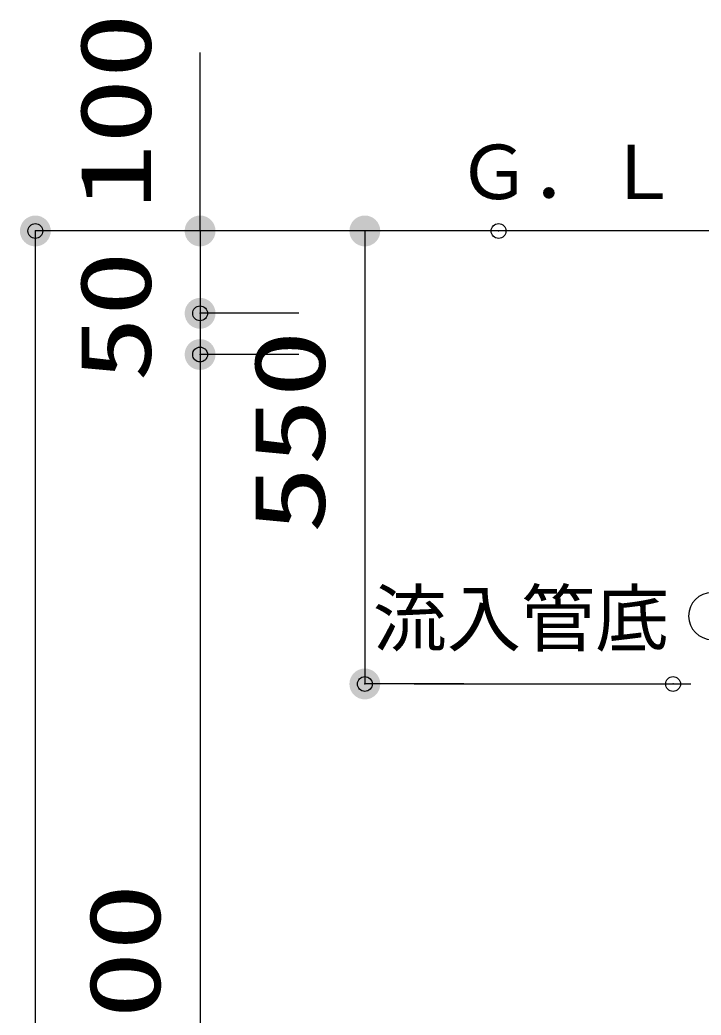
# Model space of a CAD drawing. Units: millimetres, scale not verified. Extents: x -9571 to 7747, y -6704 to 5373.
# Drawn here: x -7190 to -6363, y -2286 to -1078 of the extents above; entities that cross this region are included whole.
import ezdxf
from ezdxf.enums import TextEntityAlignment as Align

# ---------------------------------------------------------------- set-up
doc = ezdxf.new("R2010")
doc.units = ezdxf.units.MM
doc.header["$LTSCALE"] = 30
doc.header["$PDMODE"] = 32
doc.header["$PDSIZE"] = 18
for name, color, linetype, lineweight in [('0-1_00クル-フ-0躯体', 3, 'Continuous', 25), ('0-2_00クル-フ-1機器', 2, 'Continuous', 25), ('0-6_00クル-フ-6寸法', 7, 'Continuous', 25)]:
    doc.layers.add(name, color=color, linetype=linetype, lineweight=lineweight)
doc.styles.add('MS Gothic', font='')
doc.styles.add('ＭＳ ゴシック', font='')
doc.styles.get('MS Gothic').set_extended_font_data('MS Gothic')
doc.styles.get('ＭＳ ゴシック').set_extended_font_data('MS Gothic')

msp = doc.modelspace()

# ---------------------------------------------------------------- linework, layer by layer
at = {"layer": '0-1_00クル-フ-0躯体'}
msp.add_arc((-6349.97, -1801.49), 28.5, 90, 270, dxfattribs=at)
at = {"layer": '0-2_00クル-フ-1機器'}
msp.add_line((-3715.62, -1333.99), (-7093.44, -1333.99), dxfattribs=at)
at = {"layer": '0-6_00クル-フ-6寸法', "color": 4}
for p, q in [((-6971.49, -1333.99), (-6971.49, -1117.27)), ((-7051.49, -1333.99), (-7171.49, -1333.99)), ((-7171.49, -3433.99), (-7171.49, -1333.99)), ((-6851.49, -1333.99), (-6971.49, -1333.99)), ((-6971.49, -1333.99), (-6971.49, -1433.99)), ((-6729.18, -1333.99), (-6771.49, -1333.99)), ((-6771.49, -1333.99), (-6771.49, -1883.99)), ((-6851.49, -1433.99), (-6971.49, -1433.99)), ((-6851.49, -1433.99), (-6971.49, -1433.99)), ((-6971.49, -1433.99), (-6971.49, -1483.99)), ((-6851.49, -1483.99), (-6971.49, -1483.99)), ((-6851.49, -1483.99), (-6971.49, -1483.99)), ((-6971.49, -1483.99), (-6971.49, -3183.99)), ((-6651.49, -1883.99), (-6771.49, -1883.99)), ((-6711.49, -1883.99), (-6375.63, -1883.99))]:
    msp.add_line(p, q, dxfattribs=at)
for p in [(-7171.49, -1333.99), (-6609.18, -1333.99), (-6971.49, -1433.99), (-6971.49, -1483.99), (-6771.49, -1883.99), (-6397.28, -1883.99)]:
    msp.add_point(p, dxfattribs=at)
at = {"layer": '0-6_00クル-フ-6寸法'}
for points in [[(-7178.66, -1316.67), (-7171.49, -1333.99), (-7181.91, -1318.4)], [(-7175.15, -1315.6), (-7171.49, -1333.99), (-7178.66, -1316.67)], [(-7171.49, -1315.24), (-7171.49, -1333.99), (-7175.15, -1315.6)], [(-7167.83, -1315.6), (-7171.49, -1333.99), (-7171.49, -1315.24)], [(-7164.31, -1316.67), (-7171.49, -1333.99), (-7167.83, -1315.6)], [(-7161.07, -1318.4), (-7171.49, -1333.99), (-7164.31, -1316.67)], [(-6978.66, -1316.67), (-6971.49, -1333.99), (-6981.91, -1318.4)], [(-6975.15, -1315.6), (-6971.49, -1333.99), (-6978.66, -1316.67)], [(-6971.49, -1315.24), (-6971.49, -1333.99), (-6975.15, -1315.6)], [(-6967.83, -1315.6), (-6971.49, -1333.99), (-6971.49, -1315.24)], [(-6964.31, -1316.67), (-6971.49, -1333.99), (-6967.83, -1315.6)], [(-6961.07, -1318.4), (-6971.49, -1333.99), (-6964.31, -1316.67)], [(-6778.66, -1316.67), (-6771.49, -1333.99), (-6781.91, -1318.4)], [(-6775.15, -1315.6), (-6771.49, -1333.99), (-6778.66, -1316.67)], [(-6771.49, -1315.24), (-6771.49, -1333.99), (-6775.15, -1315.6)], [(-6767.83, -1315.6), (-6771.49, -1333.99), (-6771.49, -1315.24)], [(-6764.31, -1316.67), (-6771.49, -1333.99), (-6767.83, -1315.6)], [(-6761.07, -1318.4), (-6771.49, -1333.99), (-6764.31, -1316.67)], [(-7188.81, -1326.81), (-7171.49, -1333.99), (-7189.88, -1330.33)], [(-7187.08, -1323.57), (-7171.49, -1333.99), (-7188.81, -1326.81)], [(-7184.75, -1320.73), (-7171.49, -1333.99), (-7187.08, -1323.57)], [(-7181.91, -1318.4), (-7171.49, -1333.99), (-7184.75, -1320.73)], [(-7158.23, -1320.73), (-7171.49, -1333.99), (-7161.07, -1318.4)], [(-7155.9, -1323.57), (-7171.49, -1333.99), (-7158.23, -1320.73)], [(-7154.17, -1326.81), (-7171.49, -1333.99), (-7155.9, -1323.57)], [(-7153.1, -1330.33), (-7171.49, -1333.99), (-7154.17, -1326.81)], [(-6988.81, -1326.81), (-6971.49, -1333.99), (-6989.88, -1330.33)], [(-6987.08, -1323.57), (-6971.49, -1333.99), (-6988.81, -1326.81)], [(-6984.75, -1320.73), (-6971.49, -1333.99), (-6987.08, -1323.57)], [(-6981.91, -1318.4), (-6971.49, -1333.99), (-6984.75, -1320.73)], [(-6958.23, -1320.73), (-6971.49, -1333.99), (-6961.07, -1318.4)], [(-6955.9, -1323.57), (-6971.49, -1333.99), (-6958.23, -1320.73)], [(-6954.17, -1326.81), (-6971.49, -1333.99), (-6955.9, -1323.57)], [(-6953.1, -1330.33), (-6971.49, -1333.99), (-6954.17, -1326.81)], [(-6788.81, -1326.81), (-6771.49, -1333.99), (-6789.88, -1330.33)], [(-6787.08, -1323.57), (-6771.49, -1333.99), (-6788.81, -1326.81)], [(-6784.75, -1320.73), (-6771.49, -1333.99), (-6787.08, -1323.57)], [(-6781.91, -1318.4), (-6771.49, -1333.99), (-6784.75, -1320.73)], [(-6758.23, -1320.73), (-6771.49, -1333.99), (-6761.07, -1318.4)], [(-6755.9, -1323.57), (-6771.49, -1333.99), (-6758.23, -1320.73)], [(-6754.17, -1326.81), (-6771.49, -1333.99), (-6755.9, -1323.57)], [(-6753.1, -1330.33), (-6771.49, -1333.99), (-6754.17, -1326.81)], [(-7189.88, -1330.33), (-7171.49, -1333.99), (-7190.24, -1333.99)], [(-7190.24, -1333.99), (-7171.49, -1333.99), (-7189.88, -1337.65)], [(-7189.88, -1337.65), (-7171.49, -1333.99), (-7188.81, -1341.16)], [(-7188.81, -1341.16), (-7171.49, -1333.99), (-7187.08, -1344.41)], [(-7187.08, -1344.41), (-7171.49, -1333.99), (-7184.75, -1347.25)], [(-7184.75, -1347.25), (-7171.49, -1333.99), (-7181.91, -1349.58)], [(-7181.91, -1349.58), (-7171.49, -1333.99), (-7178.66, -1351.31)], [(-7178.66, -1351.31), (-7171.49, -1333.99), (-7175.15, -1352.38)], [(-7175.15, -1352.38), (-7171.49, -1333.99), (-7171.49, -1352.74)], [(-7152.74, -1333.99), (-7171.49, -1333.99), (-7153.1, -1330.33)], [(-7171.49, -1352.74), (-7171.49, -1333.99), (-7167.83, -1352.38)], [(-7167.83, -1352.38), (-7171.49, -1333.99), (-7164.31, -1351.31)], [(-7164.31, -1351.31), (-7171.49, -1333.99), (-7161.07, -1349.58)], [(-7161.07, -1349.58), (-7171.49, -1333.99), (-7158.23, -1347.25)], [(-7158.23, -1347.25), (-7171.49, -1333.99), (-7155.9, -1344.41)], [(-7155.9, -1344.41), (-7171.49, -1333.99), (-7154.17, -1341.16)], [(-7154.17, -1341.16), (-7171.49, -1333.99), (-7153.1, -1337.65)], [(-7153.1, -1337.65), (-7171.49, -1333.99), (-7152.74, -1333.99)], [(-6989.88, -1330.33), (-6971.49, -1333.99), (-6990.24, -1333.99)], [(-6990.24, -1333.99), (-6971.49, -1333.99), (-6989.88, -1337.65)], [(-6989.88, -1337.65), (-6971.49, -1333.99), (-6988.81, -1341.16)], [(-6988.81, -1341.16), (-6971.49, -1333.99), (-6987.08, -1344.41)], [(-6987.08, -1344.41), (-6971.49, -1333.99), (-6984.75, -1347.25)], [(-6984.75, -1347.25), (-6971.49, -1333.99), (-6981.91, -1349.58)], [(-6981.91, -1349.58), (-6971.49, -1333.99), (-6978.66, -1351.31)], [(-6978.66, -1351.31), (-6971.49, -1333.99), (-6975.15, -1352.38)], [(-6975.15, -1352.38), (-6971.49, -1333.99), (-6971.49, -1352.74)], [(-6952.74, -1333.99), (-6971.49, -1333.99), (-6953.1, -1330.33)], [(-6971.49, -1352.74), (-6971.49, -1333.99), (-6967.83, -1352.38)], [(-6967.83, -1352.38), (-6971.49, -1333.99), (-6964.31, -1351.31)], [(-6964.31, -1351.31), (-6971.49, -1333.99), (-6961.07, -1349.58)], [(-6961.07, -1349.58), (-6971.49, -1333.99), (-6958.23, -1347.25)], [(-6958.23, -1347.25), (-6971.49, -1333.99), (-6955.9, -1344.41)], [(-6955.9, -1344.41), (-6971.49, -1333.99), (-6954.17, -1341.16)], [(-6954.17, -1341.16), (-6971.49, -1333.99), (-6953.1, -1337.65)], [(-6953.1, -1337.65), (-6971.49, -1333.99), (-6952.74, -1333.99)], [(-6789.88, -1330.33), (-6771.49, -1333.99), (-6790.24, -1333.99)], [(-6790.24, -1333.99), (-6771.49, -1333.99), (-6789.88, -1337.65)], [(-6789.88, -1337.65), (-6771.49, -1333.99), (-6788.81, -1341.16)], [(-6788.81, -1341.16), (-6771.49, -1333.99), (-6787.08, -1344.41)], [(-6787.08, -1344.41), (-6771.49, -1333.99), (-6784.75, -1347.25)], [(-6784.75, -1347.25), (-6771.49, -1333.99), (-6781.91, -1349.58)], [(-6781.91, -1349.58), (-6771.49, -1333.99), (-6778.66, -1351.31)], [(-6778.66, -1351.31), (-6771.49, -1333.99), (-6775.15, -1352.38)], [(-6775.15, -1352.38), (-6771.49, -1333.99), (-6771.49, -1352.74)], [(-6752.74, -1333.99), (-6771.49, -1333.99), (-6753.1, -1330.33)], [(-6771.49, -1352.74), (-6771.49, -1333.99), (-6767.83, -1352.38)], [(-6767.83, -1352.38), (-6771.49, -1333.99), (-6764.31, -1351.31)], [(-6764.31, -1351.31), (-6771.49, -1333.99), (-6761.07, -1349.58)], [(-6761.07, -1349.58), (-6771.49, -1333.99), (-6758.23, -1347.25)], [(-6758.23, -1347.25), (-6771.49, -1333.99), (-6755.9, -1344.41)], [(-6755.9, -1344.41), (-6771.49, -1333.99), (-6754.17, -1341.16)], [(-6754.17, -1341.16), (-6771.49, -1333.99), (-6753.1, -1337.65)], [(-6753.1, -1337.65), (-6771.49, -1333.99), (-6752.74, -1333.99)], [(-6987.08, -1423.57), (-6971.49, -1433.99), (-6988.81, -1426.81)], [(-6987.08, -1423.57), (-6971.49, -1433.99), (-6988.81, -1426.81)], [(-6984.75, -1420.73), (-6971.49, -1433.99), (-6987.08, -1423.57)], [(-6984.75, -1420.73), (-6971.49, -1433.99), (-6987.08, -1423.57)], [(-6981.91, -1418.4), (-6971.49, -1433.99), (-6984.75, -1420.73)], [(-6981.91, -1418.4), (-6971.49, -1433.99), (-6984.75, -1420.73)], [(-6978.66, -1416.67), (-6971.49, -1433.99), (-6981.91, -1418.4)], [(-6978.66, -1416.67), (-6971.49, -1433.99), (-6981.91, -1418.4)], [(-6975.15, -1415.6), (-6971.49, -1433.99), (-6978.66, -1416.67)], [(-6975.15, -1415.6), (-6971.49, -1433.99), (-6978.66, -1416.67)], [(-6971.49, -1415.24), (-6971.49, -1433.99), (-6975.15, -1415.6)], [(-6971.49, -1415.24), (-6971.49, -1433.99), (-6975.15, -1415.6)], [(-6967.83, -1415.6), (-6971.49, -1433.99), (-6971.49, -1415.24)], [(-6967.83, -1415.6), (-6971.49, -1433.99), (-6971.49, -1415.24)], [(-6964.31, -1416.67), (-6971.49, -1433.99), (-6967.83, -1415.6)], [(-6964.31, -1416.67), (-6971.49, -1433.99), (-6967.83, -1415.6)], [(-6961.07, -1418.4), (-6971.49, -1433.99), (-6964.31, -1416.67)], [(-6961.07, -1418.4), (-6971.49, -1433.99), (-6964.31, -1416.67)], [(-6958.23, -1420.73), (-6971.49, -1433.99), (-6961.07, -1418.4)], [(-6958.23, -1420.73), (-6971.49, -1433.99), (-6961.07, -1418.4)], [(-6955.9, -1423.57), (-6971.49, -1433.99), (-6958.23, -1420.73)], [(-6955.9, -1423.57), (-6971.49, -1433.99), (-6958.23, -1420.73)], [(-6954.17, -1426.81), (-6971.49, -1433.99), (-6955.9, -1423.57)], [(-6954.17, -1426.81), (-6971.49, -1433.99), (-6955.9, -1423.57)], [(-6989.88, -1430.33), (-6971.49, -1433.99), (-6990.24, -1433.99)], [(-6989.88, -1430.33), (-6971.49, -1433.99), (-6990.24, -1433.99)], [(-6990.24, -1433.99), (-6971.49, -1433.99), (-6989.88, -1437.65)], [(-6990.24, -1433.99), (-6971.49, -1433.99), (-6989.88, -1437.65)], [(-6988.81, -1426.81), (-6971.49, -1433.99), (-6989.88, -1430.33)], [(-6988.81, -1426.81), (-6971.49, -1433.99), (-6989.88, -1430.33)], [(-6989.88, -1437.65), (-6971.49, -1433.99), (-6988.81, -1441.16)], [(-6989.88, -1437.65), (-6971.49, -1433.99), (-6988.81, -1441.16)], [(-6988.81, -1441.16), (-6971.49, -1433.99), (-6987.08, -1444.41)], [(-6988.81, -1441.16), (-6971.49, -1433.99), (-6987.08, -1444.41)], [(-6987.08, -1444.41), (-6971.49, -1433.99), (-6984.75, -1447.25)], [(-6987.08, -1444.41), (-6971.49, -1433.99), (-6984.75, -1447.25)], [(-6984.75, -1447.25), (-6971.49, -1433.99), (-6981.91, -1449.58)], [(-6984.75, -1447.25), (-6971.49, -1433.99), (-6981.91, -1449.58)], [(-6981.91, -1449.58), (-6971.49, -1433.99), (-6978.66, -1451.31)], [(-6981.91, -1449.58), (-6971.49, -1433.99), (-6978.66, -1451.31)], [(-6978.66, -1451.31), (-6971.49, -1433.99), (-6975.15, -1452.38)], [(-6978.66, -1451.31), (-6971.49, -1433.99), (-6975.15, -1452.38)], [(-6975.15, -1452.38), (-6971.49, -1433.99), (-6971.49, -1452.74)], [(-6975.15, -1452.38), (-6971.49, -1433.99), (-6971.49, -1452.74)], [(-6953.1, -1430.33), (-6971.49, -1433.99), (-6954.17, -1426.81)], [(-6953.1, -1430.33), (-6971.49, -1433.99), (-6954.17, -1426.81)], [(-6952.74, -1433.99), (-6971.49, -1433.99), (-6953.1, -1430.33)], [(-6952.74, -1433.99), (-6971.49, -1433.99), (-6953.1, -1430.33)], [(-6971.49, -1452.74), (-6971.49, -1433.99), (-6967.83, -1452.38)], [(-6967.83, -1452.38), (-6971.49, -1433.99), (-6964.31, -1451.31)], [(-6964.31, -1451.31), (-6971.49, -1433.99), (-6961.07, -1449.58)], [(-6961.07, -1449.58), (-6971.49, -1433.99), (-6958.23, -1447.25)], [(-6958.23, -1447.25), (-6971.49, -1433.99), (-6955.9, -1444.41)], [(-6955.9, -1444.41), (-6971.49, -1433.99), (-6954.17, -1441.16)], [(-6954.17, -1441.16), (-6971.49, -1433.99), (-6953.1, -1437.65)], [(-6953.1, -1437.65), (-6971.49, -1433.99), (-6952.74, -1433.99)], [(-6971.49, -1452.74), (-6971.49, -1433.99), (-6967.83, -1452.38)], [(-6967.83, -1452.38), (-6971.49, -1433.99), (-6964.31, -1451.31)], [(-6964.31, -1451.31), (-6971.49, -1433.99), (-6961.07, -1449.58)], [(-6961.07, -1449.58), (-6971.49, -1433.99), (-6958.23, -1447.25)], [(-6958.23, -1447.25), (-6971.49, -1433.99), (-6955.9, -1444.41)], [(-6955.9, -1444.41), (-6971.49, -1433.99), (-6954.17, -1441.16)], [(-6954.17, -1441.16), (-6971.49, -1433.99), (-6953.1, -1437.65)], [(-6953.1, -1437.65), (-6971.49, -1433.99), (-6952.74, -1433.99)], [(-6987.08, -1473.57), (-6971.49, -1483.99), (-6988.81, -1476.81)], [(-6987.08, -1473.57), (-6971.49, -1483.99), (-6988.81, -1476.81)], [(-6984.75, -1470.73), (-6971.49, -1483.99), (-6987.08, -1473.57)], [(-6984.75, -1470.73), (-6971.49, -1483.99), (-6987.08, -1473.57)], [(-6981.91, -1468.4), (-6971.49, -1483.99), (-6984.75, -1470.73)], [(-6981.91, -1468.4), (-6971.49, -1483.99), (-6984.75, -1470.73)], [(-6978.66, -1466.67), (-6971.49, -1483.99), (-6981.91, -1468.4)], [(-6978.66, -1466.67), (-6971.49, -1483.99), (-6981.91, -1468.4)], [(-6975.15, -1465.6), (-6971.49, -1483.99), (-6978.66, -1466.67)], [(-6975.15, -1465.6), (-6971.49, -1483.99), (-6978.66, -1466.67)], [(-6971.49, -1465.24), (-6971.49, -1483.99), (-6975.15, -1465.6)], [(-6971.49, -1465.24), (-6971.49, -1483.99), (-6975.15, -1465.6)], [(-6967.83, -1465.6), (-6971.49, -1483.99), (-6971.49, -1465.24)], [(-6967.83, -1465.6), (-6971.49, -1483.99), (-6971.49, -1465.24)], [(-6964.31, -1466.67), (-6971.49, -1483.99), (-6967.83, -1465.6)], [(-6964.31, -1466.67), (-6971.49, -1483.99), (-6967.83, -1465.6)], [(-6961.07, -1468.4), (-6971.49, -1483.99), (-6964.31, -1466.67)], [(-6961.07, -1468.4), (-6971.49, -1483.99), (-6964.31, -1466.67)], [(-6958.23, -1470.73), (-6971.49, -1483.99), (-6961.07, -1468.4)], [(-6958.23, -1470.73), (-6971.49, -1483.99), (-6961.07, -1468.4)], [(-6955.9, -1473.57), (-6971.49, -1483.99), (-6958.23, -1470.73)], [(-6955.9, -1473.57), (-6971.49, -1483.99), (-6958.23, -1470.73)], [(-6954.17, -1476.81), (-6971.49, -1483.99), (-6955.9, -1473.57)], [(-6954.17, -1476.81), (-6971.49, -1483.99), (-6955.9, -1473.57)], [(-6989.88, -1480.33), (-6971.49, -1483.99), (-6990.24, -1483.99)], [(-6989.88, -1480.33), (-6971.49, -1483.99), (-6990.24, -1483.99)], [(-6990.24, -1483.99), (-6971.49, -1483.99), (-6989.88, -1487.65)], [(-6990.24, -1483.99), (-6971.49, -1483.99), (-6989.88, -1487.65)], [(-6988.81, -1476.81), (-6971.49, -1483.99), (-6989.88, -1480.33)], [(-6988.81, -1476.81), (-6971.49, -1483.99), (-6989.88, -1480.33)], [(-6989.88, -1487.65), (-6971.49, -1483.99), (-6988.81, -1491.16)], [(-6989.88, -1487.65), (-6971.49, -1483.99), (-6988.81, -1491.16)], [(-6988.81, -1491.16), (-6971.49, -1483.99), (-6987.08, -1494.41)], [(-6988.81, -1491.16), (-6971.49, -1483.99), (-6987.08, -1494.41)], [(-6987.08, -1494.41), (-6971.49, -1483.99), (-6984.75, -1497.25)], [(-6987.08, -1494.41), (-6971.49, -1483.99), (-6984.75, -1497.25)], [(-6984.75, -1497.25), (-6971.49, -1483.99), (-6981.91, -1499.58)], [(-6984.75, -1497.25), (-6971.49, -1483.99), (-6981.91, -1499.58)], [(-6981.91, -1499.58), (-6971.49, -1483.99), (-6978.66, -1501.31)], [(-6981.91, -1499.58), (-6971.49, -1483.99), (-6978.66, -1501.31)], [(-6978.66, -1501.31), (-6971.49, -1483.99), (-6975.15, -1502.38)], [(-6978.66, -1501.31), (-6971.49, -1483.99), (-6975.15, -1502.38)], [(-6975.15, -1502.38), (-6971.49, -1483.99), (-6971.49, -1502.74)], [(-6975.15, -1502.38), (-6971.49, -1483.99), (-6971.49, -1502.74)], [(-6953.1, -1480.33), (-6971.49, -1483.99), (-6954.17, -1476.81)], [(-6953.1, -1480.33), (-6971.49, -1483.99), (-6954.17, -1476.81)], [(-6952.74, -1483.99), (-6971.49, -1483.99), (-6953.1, -1480.33)], [(-6952.74, -1483.99), (-6971.49, -1483.99), (-6953.1, -1480.33)], [(-6971.49, -1502.74), (-6971.49, -1483.99), (-6967.83, -1502.38)], [(-6967.83, -1502.38), (-6971.49, -1483.99), (-6964.31, -1501.31)], [(-6964.31, -1501.31), (-6971.49, -1483.99), (-6961.07, -1499.58)], [(-6961.07, -1499.58), (-6971.49, -1483.99), (-6958.23, -1497.25)], [(-6958.23, -1497.25), (-6971.49, -1483.99), (-6955.9, -1494.41)], [(-6955.9, -1494.41), (-6971.49, -1483.99), (-6954.17, -1491.16)], [(-6954.17, -1491.16), (-6971.49, -1483.99), (-6953.1, -1487.65)], [(-6953.1, -1487.65), (-6971.49, -1483.99), (-6952.74, -1483.99)], [(-6971.49, -1502.74), (-6971.49, -1483.99), (-6967.83, -1502.38)], [(-6967.83, -1502.38), (-6971.49, -1483.99), (-6964.31, -1501.31)], [(-6964.31, -1501.31), (-6971.49, -1483.99), (-6961.07, -1499.58)], [(-6961.07, -1499.58), (-6971.49, -1483.99), (-6958.23, -1497.25)], [(-6958.23, -1497.25), (-6971.49, -1483.99), (-6955.9, -1494.41)], [(-6955.9, -1494.41), (-6971.49, -1483.99), (-6954.17, -1491.16)], [(-6954.17, -1491.16), (-6971.49, -1483.99), (-6953.1, -1487.65)], [(-6953.1, -1487.65), (-6971.49, -1483.99), (-6952.74, -1483.99)], [(-6784.75, -1870.73), (-6771.49, -1883.99), (-6787.08, -1873.57)], [(-6781.91, -1868.4), (-6771.49, -1883.99), (-6784.75, -1870.73)], [(-6778.66, -1866.67), (-6771.49, -1883.99), (-6781.91, -1868.4)], [(-6775.15, -1865.6), (-6771.49, -1883.99), (-6778.66, -1866.67)], [(-6771.49, -1865.24), (-6771.49, -1883.99), (-6775.15, -1865.6)], [(-6767.83, -1865.6), (-6771.49, -1883.99), (-6771.49, -1865.24)], [(-6764.31, -1866.67), (-6771.49, -1883.99), (-6767.83, -1865.6)], [(-6761.07, -1868.4), (-6771.49, -1883.99), (-6764.31, -1866.67)], [(-6758.23, -1870.73), (-6771.49, -1883.99), (-6761.07, -1868.4)], [(-6755.9, -1873.57), (-6771.49, -1883.99), (-6758.23, -1870.73)], [(-6789.88, -1880.33), (-6771.49, -1883.99), (-6790.24, -1883.99)], [(-6790.24, -1883.99), (-6771.49, -1883.99), (-6789.88, -1887.65)], [(-6788.81, -1876.81), (-6771.49, -1883.99), (-6789.88, -1880.33)], [(-6789.88, -1887.65), (-6771.49, -1883.99), (-6788.81, -1891.16)], [(-6787.08, -1873.57), (-6771.49, -1883.99), (-6788.81, -1876.81)], [(-6788.81, -1891.16), (-6771.49, -1883.99), (-6787.08, -1894.41)], [(-6787.08, -1894.41), (-6771.49, -1883.99), (-6784.75, -1897.25)], [(-6784.75, -1897.25), (-6771.49, -1883.99), (-6781.91, -1899.58)], [(-6781.91, -1899.58), (-6771.49, -1883.99), (-6778.66, -1901.31)], [(-6778.66, -1901.31), (-6771.49, -1883.99), (-6775.15, -1902.38)], [(-6775.15, -1902.38), (-6771.49, -1883.99), (-6771.49, -1902.74)], [(-6754.17, -1876.81), (-6771.49, -1883.99), (-6755.9, -1873.57)], [(-6753.1, -1880.33), (-6771.49, -1883.99), (-6754.17, -1876.81)], [(-6752.74, -1883.99), (-6771.49, -1883.99), (-6753.1, -1880.33)], [(-6771.49, -1902.74), (-6771.49, -1883.99), (-6767.83, -1902.38)], [(-6767.83, -1902.38), (-6771.49, -1883.99), (-6764.31, -1901.31)], [(-6764.31, -1901.31), (-6771.49, -1883.99), (-6761.07, -1899.58)], [(-6761.07, -1899.58), (-6771.49, -1883.99), (-6758.23, -1897.25)], [(-6758.23, -1897.25), (-6771.49, -1883.99), (-6755.9, -1894.41)], [(-6755.9, -1894.41), (-6771.49, -1883.99), (-6754.17, -1891.16)], [(-6754.17, -1891.16), (-6771.49, -1883.99), (-6753.1, -1887.65)], [(-6753.1, -1887.65), (-6771.49, -1883.99), (-6752.74, -1883.99)]]:
    msp.add_solid(points, dxfattribs=at)

# ---------------------------------------------------------------- texts
at = {"layer": '0-2_00クル-フ-1機器', "color": 4, "style": 'MS Gothic'}
msp.add_text('Ｇ．Ｌ', height=65.98, dxfattribs=at).set_placement((-6659.62, -1315.02), align=Align.BOTTOM_LEFT)
at = {"layer": '0-6_00クル-フ-6寸法', "color": 3, "style": 'ＭＳ ゴシック'}
for s, width, p in [('100', 1.35, (-7005.24, -1307.89)), ('50', 1.35, (-7005.24, -1517.27)), ('550', 1.4, (-6793.99, -1701.56)), ('1700', 1.4, (-6993.99, -2455.7))]:
    msp.add_text(s, height=86.59, rotation=90, dxfattribs=dict(at, width=width)).set_placement(p, align=Align.BOTTOM_LEFT)
at = {"layer": '0-6_00クル-フ-6寸法', "color": 4, "style": 'MS Gothic'}
msp.add_text('流入管底', height=65.98, dxfattribs=at).set_placement((-6761.9, -1857.2), align=Align.BOTTOM_LEFT)

doc.saveas('drawing.dxf')
